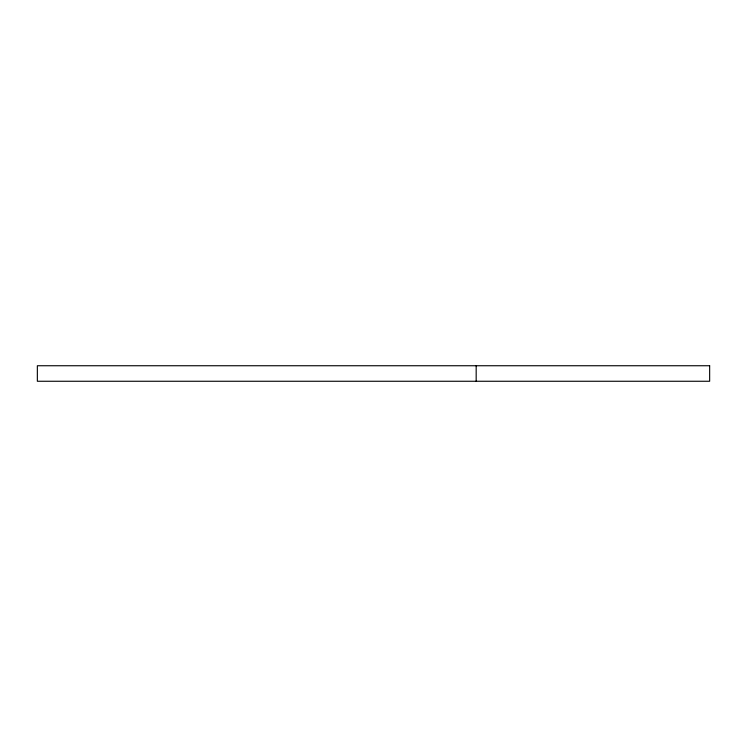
<?xml version="1.0" encoding="UTF-8"?>
<svg xmlns="http://www.w3.org/2000/svg" width="747" height="747" viewBox="0 0 747 747"><rect width="100%" height="100%" fill="white"/><g stroke="black" fill="none" stroke-linecap="round" stroke-linejoin="round"><path stroke-width="1.12" d="M476.175 365.741L476.175 381.259M709.65 365.741L37.35 365.741L37.35 381.259L709.65 381.259L709.65 365.741"/></g></svg>
